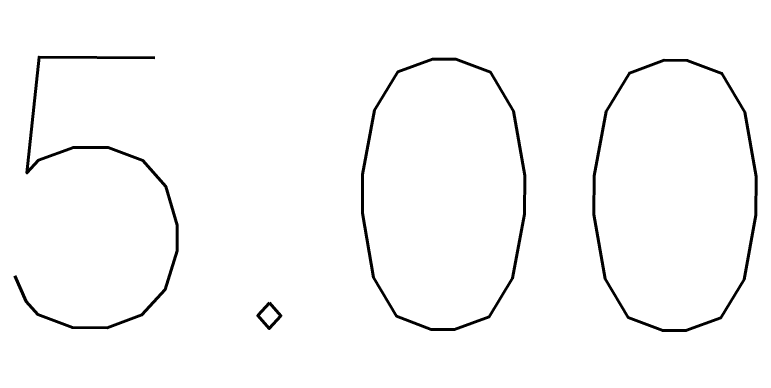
# Model space of a CAD drawing. Header units: millimetres. Extents: x -4430026 to 4783824, y 584 to 9593110.
# Drawn here: x 52008.64 to 52013.85, y 9593107.79 to 9593110.31 of the extents above; entities that cross this region are included whole.
import ezdxf

# ---------------------------------------------------------------- set-up
doc = ezdxf.new("R2010")
doc.units = ezdxf.units.MM
doc.layers.add('Cota', color=8, linetype='Continuous')
doc.styles.add('ROMANS', font='romans.shx')
doc.dimstyles.new('BOLA100', dxfattribs={"dimscale": 0, "dimtxt": 1.9, "dimasz": 0.18, "dimexe": 0.18, "dimexo": 0.063, "dimgap": 0, "dimtad": 1, "dimzin": 4, "dimdsep": 46, "dimtxsty": 'ROMANS', "dimcen": 0.09, "dimse1": 1, "dimse2": 1, "dimsd1": 1, "dimsd2": 1, "dimclrt": 256, "dimaunit": 1, "dimadec": 4, "dimazin": 0, "dimtfac": 1.2, "dimtix": 1, "dimtmove": 2, "dimatfit": 3, "dimfxl": 1, "dimtvp": 2, "dimtolj": 1, "dimtzin": 4, "dimarcsym": 0})

# ---------------------------------------------------------------- blocks, each defined once
blk = doc.blocks.new('*D7564')
at = {"layer": 'DEFPOINTS', "color": 0}
for p in [(52008.7411, 9593108.1136), (52013.7409, 9593108.0878), (52013.7409, 9593108.0878)]:
    blk.add_point(p, dxfattribs=at)
at = {"layer": 'Cota', "insert": (52011.2459, 9593109.0507), "char_height": 1.9, "attachment_point": 5, "rotation": 359.7053, "style": 'ROMANS'}
blk.add_mtext('\\A1;5.00', dxfattribs=at)

msp = doc.modelspace()

# ---------------------------------------------------------------- dimensions: what is measured, and where the dimension line sits
at = {"layer": 'Cota'}
dim = msp.add_aligned_dim(p1=(52008.7411, 9593108.1136), p2=(52013.7409, 9593108.0878), distance=0, dimstyle='BOLA100', override={"dimscale": 1}, dxfattribs=at)
dim.commit()
dim.dimension.update_dxf_attribs({"geometry": '*D7564', "text_midpoint": (52011.2459, 9593109.0507)})

doc.saveas('drawing.dxf')
